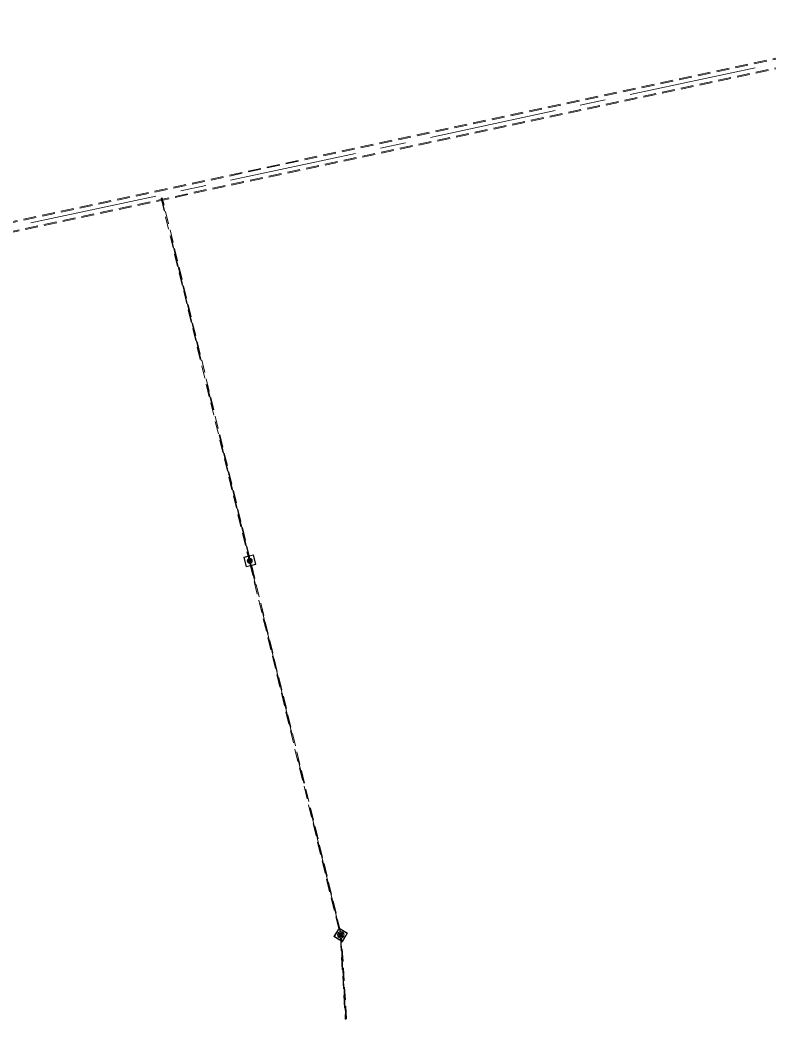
# Model space of a CAD drawing. Header units: metres. Extents: x 1753726 to 1755216, y 5920592 to 5921703.
# Drawn here: x 1754657.2 to 1754843.4, y 5921075.1 to 5921323.6 of the extents above; entities that cross this region are included whole.
import ezdxf

# ---------------------------------------------------------------- set-up
doc = ezdxf.new("R2010")
doc.units = ezdxf.units.M
doc.linetypes.add('CENTER', pattern=[50.8, 31.75, -6.35, 6.35, -6.35])
doc.linetypes.add('HIDDEN2', pattern=[4.7625, 3.175, -1.5875])
for name, color, linetype, lineweight in [('A-FLOR-____-OTLN', 9, 'Continuous', 9), ('A-GENM-____-OTLN', 4, 'Continuous', 9), ('A-WALL-____-OTLN', 2, 'Continuous', 9), ('P-PIPE-____-CNTR', 1, 'CENTER', 9), ('P-PIPE-____-OTLN', 6, 'HIDDEN2', 18)]:
    doc.layers.add(name, color=color, linetype=linetype, lineweight=lineweight)

# ---------------------------------------------------------------- blocks, each defined once
blk = doc.blocks.new('308492-ARUP-TUTB-MOD-0001_rvt-1-X-ARUP-GL-HERNE_BAY_ALIGNMENT')
at = {"layer": 'P-PIPE-____-CNTR'}
for p, q in [((1754889.6, 5921322.34), (1754607.02, 5921261.81)), ((1754889.6, 5921322.34), (1754607.02, 5921261.81)), ((1754714.18, 5921189.57), (1754692.38, 5921279.29)), ((1754714.18, 5921189.57), (1754692.38, 5921279.29)), ((1754736.73, 5921096.74), (1754714.43, 5921188.55)), ((1754736.73, 5921096.74), (1754714.43, 5921188.55)), ((1754738.19, 5921075.1), (1754736.96, 5921095.26)), ((1754738.19, 5921075.1), (1754736.96, 5921095.26))]:
    blk.add_line(p, q, dxfattribs=at)
at = {"layer": 'P-PIPE-____-OTLN'}
for p, q in [((1754889.32, 5921323.61), (1754606.74, 5921263.08)), ((1754889.38, 5921323.37), (1754606.8, 5921262.84)), ((1754607.24, 5921260.79), (1754889.82, 5921321.31)), ((1754607.29, 5921260.54), (1754889.87, 5921321.07)), ((1754692.23, 5921279.26), (1754714.03, 5921189.54)), ((1754714.33, 5921189.61), (1754692.53, 5921279.33)), ((1754714.28, 5921188.52), (1754736.59, 5921096.71)), ((1754736.88, 5921096.78), (1754714.57, 5921188.59)), ((1754736.81, 5921095.25), (1754738.04, 5921075.09)), ((1754738.35, 5921075.11), (1754737.11, 5921095.27))]:
    blk.add_line(p, q, dxfattribs=at)
for centre, major_axis, ratio, start_param, end_param in [((1754692.38, 5921279.29), (0.148, 0.036), 0.032652, 1.570796, 3.141593), ((1754692.38, 5921279.29), (0.148, 0.036), 0.032652, 3.141593, 4.712389), ((1754692.38, 5921279.29), (0.148, 0.036), 0.032652, 4.712389, 6.283185), ((1754692.38, 5921279.29), (0.148, 0.036), 0.032652, 0, 1.570796), ((1754714.18, 5921189.57), (0.148, 0.036), 0.032652, 1.570796, 3.141593), ((1754714.18, 5921189.57), (0.148, 0.036), 0.032652, 3.141593, 4.712389), ((1754714.18, 5921189.57), (0.148, 0.036), 0.032652, 0, 1.570796), ((1754714.18, 5921189.57), (0.148, 0.036), 0.032652, 4.712389, 6.283185), ((1754714.43, 5921188.55), (0.148, 0.036), 0.032053, 1.570796, 3.141593), ((1754714.43, 5921188.55), (0.148, 0.036), 0.032053, 3.141593, 4.712389), ((1754714.43, 5921188.55), (0.148, 0.036), 0.032053, 0, 1.570796), ((1754714.43, 5921188.55), (0.148, 0.036), 0.032053, 4.712389, 6.283185), ((1754736.73, 5921096.74), (0.148, 0.036), 0.032053, 1.570796, 3.141593), ((1754736.73, 5921096.74), (0.148, 0.036), 0.032053, 3.141593, 4.712389), ((1754736.73, 5921096.74), (0.148, 0.036), 0.032053, 0, 1.570796), ((1754736.73, 5921096.74), (0.148, 0.036), 0.032053, 4.712389, 6.283185), ((1754736.96, 5921095.26), (0.152, 0.009), 0.026903, 1.570796, 3.141593), ((1754736.96, 5921095.26), (0.152, 0.009), 0.026903, 3.141593, 4.712389), ((1754736.96, 5921095.26), (0.152, 0.009), 0.026903, 4.712389, 6.283185), ((1754736.96, 5921095.26), (0.152, 0.009), 0.026903, 0, 1.570796), ((1754738.19, 5921075.1), (0.152, 0.009), 0.026903, 1.570796, 3.141593), ((1754738.19, 5921075.1), (0.152, 0.009), 0.026903, 3.141593, 4.712389), ((1754738.19, 5921075.1), (0.152, 0.009), 0.026903, 0, 1.570796), ((1754738.19, 5921075.1), (0.152, 0.009), 0.026903, 4.712389, 6.283185)]:
    blk.add_ellipse(centre, major_axis=major_axis, ratio=ratio, start_param=start_param, end_param=end_param, dxfattribs=at)
blk = doc.blocks.new('Generic Model - Access Cover - WSL - Floor Base - Inspector Riser 2-4531329-X-ARUP-GL-HERNE_BAY_ALIGNMENT')
at = {"layer": 'A-GENM-____-OTLN'}
for radius, start, end in [(0.462, 0, 180), (0.462, 0, 180), (0.462, 180, 0), (0.462, 180, 0), (0.425, 0, 180), (0.425, 0, 180), (0.425, 180, 0), (0.425, 180, 0), (0.372, 0, 180), (0.369, 0, 180), (0.372, 180, 0), (0.369, 180, 0), (0.353, 0, 180), (0.353, 0, 180), (0.353, 0, 180), (0.353, 180, 0), (0.353, 180, 0), (0.353, 180, 0), (0.3, 0, 180), (0.3, 0, 180), (0.3, 180, 0), (0.3, 180, 0)]:
    blk.add_arc((0, 0), radius, start, end, dxfattribs=at)
blk = doc.blocks.new('FP_2-X-ARUP-GL-HERNE_BAY_ALIGNMENT')
at = {"layer": 'A-GENM-____-OTLN'}
for p, q in [((-0.15, 0), (-0.18, -0.01)), ((-0.29, -0.17), (-0.3, -0.21)), ((-0.3, -0.21), (-0.3, -0.25)), ((-0.3, -0.25), (-0.3, -0.29)), ((-0.3, -0.29), (-0.3, -0.33)), ((-0.3, -0.33), (-0.29, -0.37)), ((-0.28, -0.13), (-0.29, -0.17)), ((-0.29, -0.37), (-0.27, -0.42)), ((-0.27, -0.1), (-0.28, -0.13)), ((-0.25, -0.07), (-0.27, -0.1)), ((-0.27, -0.42), (-0.25, -0.46)), ((-0.23, -0.05), (-0.25, -0.07)), ((-0.2, -0.03), (-0.23, -0.05)), ((-0.18, -0.01), (-0.2, -0.03))]:
    blk.add_line(p, q, dxfattribs=at)
blk = doc.blocks.new('Generic Model - Benching EOP - EOP200A-MH11-4284121-X-ARUP-GL-HERNE_BAY_ALIGNMENT')
at = {"layer": 'A-GENM-____-OTLN'}
for p, q in [((-0.15, 0.15), (-0.15, -0.15)), ((0.15, 0.15), (-0.15, 0.15)), ((0.15, -0.15), (0.15, 0.15)), ((-0.15, -0.15), (0.15, -0.15))]:
    blk.add_line(p, q, dxfattribs=at)
for start, end in [(0, 180), (90, 180), (180, 0), (180, 270), (0, 90), (270, 0)]:
    blk.add_arc((0, 0), 0.525, start, end, dxfattribs=at)
for points, knots in [([(-0.15, -0.15), (-0.15, -0.13), (-0.15, -0.1), (-0.15, -0.06), (-0.15, -0.03), (-0.15, 0), (-0.15, 0.04), (-0.15, 0.09), (-0.15, 0.13), (-0.15, 0.15)], [-1, -1, -1, -1, -0.8, -0.7, -0.6, -0.5, -0.4, -0.2, 0, 0, 0, 0]), ([(-0.15, 0.15), (-0.14, 0.15), (-0.12, 0.15), (-0.09, 0.15), (-0.06, 0.15), (-0.03, 0.15), (-0.01, 0.15), (0, 0.15)], [-1, -1, -1, -1, -0.833333, -0.666667, -0.333333, -0.166667, 0, 0, 0, 0]), ([(0, 0.15), (0.01, 0.15), (0.03, 0.15), (0.06, 0.15), (0.09, 0.15), (0.12, 0.15), (0.14, 0.15), (0.15, 0.15)], [-1, -1, -1, -1, -0.833333, -0.666667, -0.333333, -0.166667, 0, 0, 0, 0]), ([(0.15, 0.15), (0.15, 0.13), (0.15, 0.1), (0.15, 0.06), (0.15, 0.03), (0.15, 0), (0.15, -0.04), (0.15, -0.09), (0.15, -0.13), (0.15, -0.15)], [-1, -1, -1, -1, -0.8, -0.7, -0.6, -0.5, -0.4, -0.2, 0, 0, 0, 0]), ([(0, -0.15), (-0.01, -0.15), (-0.03, -0.15), (-0.06, -0.15), (-0.09, -0.15), (-0.12, -0.15), (-0.14, -0.15), (-0.15, -0.15)], [-1, -1, -1, -1, -0.833333, -0.666667, -0.333333, -0.166667, 0, 0, 0, 0]), ([(0.15, -0.15), (0.14, -0.15), (0.12, -0.15), (0.09, -0.15), (0.06, -0.15), (0.03, -0.15), (0.01, -0.15), (0, -0.15)], [-1, -1, -1, -1, -0.833333, -0.666667, -0.333333, -0.166667, 0, 0, 0, 0])]:
    blk.add_open_spline(points, degree=3, knots=knots, dxfattribs=at)
blk.add_blockref('FP_2-X-ARUP-GL-HERNE_BAY_ALIGNMENT', (0, 0), dxfattribs=at)
blk = doc.blocks.new('FP_3-X-ARUP-GL-HERNE_BAY_ALIGNMENT')
at = {"layer": 'A-GENM-____-OTLN'}
for p, q in [((-0.17, -0.24), (-0.16, -0.19)), ((-0.17, -0.3), (-0.17, -0.24)), ((-0.15, -0.35), (-0.17, -0.3)), ((-0.16, -0.19), (-0.15, -0.14)), ((-0.13, -0.41), (-0.15, -0.35)), ((-0.1, -0.47), (-0.13, -0.41)), ((-0.05, -0.52), (-0.1, -0.47)), ((0, -0.57), (-0.05, -0.52))]:
    blk.add_line(p, q, dxfattribs=at)
blk = doc.blocks.new('FP_4-X-ARUP-GL-HERNE_BAY_ALIGNMENT')
at = {"layer": 'A-GENM-____-OTLN'}
for p, q in [((0.75, 0.07), (0.7, -0.01)), ((0.09, -0.19), (0.05, -0.15)), ((0.13, -0.22), (0.09, -0.19)), ((0.18, -0.24), (0.13, -0.22)), ((0.23, -0.25), (0.18, -0.24)), ((0.29, -0.26), (0.23, -0.25)), ((0.35, -0.25), (0.29, -0.26)), ((0.41, -0.24), (0.35, -0.25)), ((0.48, -0.22), (0.41, -0.24)), ((0.54, -0.18), (0.48, -0.22)), ((0.6, -0.13), (0.54, -0.18)), ((0.65, -0.08), (0.6, -0.13)), ((0.7, -0.01), (0.65, -0.08))]:
    blk.add_line(p, q, dxfattribs=at)
blk = doc.blocks.new('Generic Model - Benching EOP - EOP200A-MH12-4286868-X-ARUP-GL-HERNE_BAY_ALIGNMENT')
at = {"layer": 'A-GENM-____-OTLN'}
for p, q in [((-0.15, 0.15), (-0.15, -0.15)), ((0.15, 0.15), (-0.15, 0.15)), ((0.15, -0.15), (0.15, 0.15)), ((-0.15, -0.15), (0.15, -0.15))]:
    blk.add_line(p, q, dxfattribs=at)
for start, end in [(0, 180), (90, 180), (180, 0), (180, 270), (0, 90), (270, 0)]:
    blk.add_arc((0, 0), 0.75, start, end, dxfattribs=at)
for points in [[(-0.15, -0.15), (-0.15, -0.13), (-0.15, -0.1), (-0.15, -0.06), (-0.15, -0.03), (-0.15, 0), (-0.15, 0.03), (-0.15, 0.06), (-0.15, 0.1), (-0.15, 0.13), (-0.15, 0.15)], [(0.15, 0.15), (0.15, 0.13), (0.15, 0.1), (0.15, 0.06), (0.15, 0.03), (0.15, 0), (0.15, -0.03), (0.15, -0.06), (0.15, -0.1), (0.15, -0.13), (0.15, -0.15)]]:
    blk.add_open_spline(points, degree=3, knots=[-1, -1, -1, -1, -0.8, -0.7, -0.6, -0.5, -0.4, -0.3, -0.2, 0, 0, 0, 0], dxfattribs=at)
for points in [[(-0.15, 0.15), (-0.12, 0.15), (-0.07, 0.15), (-0.02, 0.15), (0, 0.15)], [(0, 0.15), (0.02, 0.15), (0.07, 0.15), (0.12, 0.15), (0.15, 0.15)], [(0, -0.15), (-0.02, -0.15), (-0.07, -0.15), (-0.12, -0.15), (-0.15, -0.15)], [(0.15, -0.15), (0.12, -0.15), (0.07, -0.15), (0.02, -0.15), (0, -0.15)]]:
    blk.add_open_spline(points, degree=3, dxfattribs=at)
for name in ['FP_4-X-ARUP-GL-HERNE_BAY_ALIGNMENT', 'FP_3-X-ARUP-GL-HERNE_BAY_ALIGNMENT']:
    blk.add_blockref(name, (0, 0), dxfattribs=at)
blk = doc.blocks.new('308492-ARUP-STPW-MOD-1800_rvt-1-X-ARUP-GL-HERNE_BAY_ALIGNMENT')
at = {"layer": 'A-FLOR-____-OTLN'}
for centre, radius, start, end in [((1754714.29, 5921189.08), 0.623, 0, 180), ((1754714.29, 5921189.08), 0.623, 0, 180), ((1754714.29, 5921189.08), 0.623, 0, 180), ((1754714.29, 5921189.08), 0.623, 0, 180), ((1754714.29, 5921189.08), 0.623, 180, 0), ((1754714.29, 5921189.08), 0.623, 180, 0), ((1754714.29, 5921189.08), 0.623, 180, 0), ((1754714.29, 5921189.08), 0.623, 180, 0), ((1754714.3, 5921189.09), 0.3, 193.657, 13.657), ((1754736.91, 5921096.01), 0.818, 0, 180), ((1754736.91, 5921096.01), 0.818, 0, 180), ((1754736.91, 5921096.01), 0.818, 0, 180), ((1754736.91, 5921096.01), 0.818, 0, 180), ((1754736.91, 5921096.01), 0.818, 180, 0), ((1754736.91, 5921096.01), 0.818, 180, 0), ((1754736.91, 5921096.01), 0.818, 180, 0), ((1754736.91, 5921096.01), 0.818, 180, 0)]:
    blk.add_arc(centre, radius, start, end, dxfattribs=at)
for centre, major_axis, start_param, end_param in [((1754714.3, 5921189.09), (0.081, 0.289), 5.224268, 8.365861), ((1754714.3, 5921189.09), (-0.083, 0.288), 4.670694, 7.812287), ((1754714.3, 5921189.09), (0.221, 0.203), 2.63625, 5.777843), ((1754736.91, 5921096.01), (0.052, 0.295), 5.12557, 8.267163), ((1754736.91, 5921096.01), (-0.203, 0.221), 4.207046, 7.348639), ((1754736.91, 5921096.01), (-0.272, 0.126), 0.672755, 3.814347), ((1754736.91, 5921096.01), (0.213, 0.211), 2.597864, 5.739457)]:
    blk.add_ellipse(centre, major_axis=major_axis, ratio=1, start_param=start_param, end_param=end_param, dxfattribs=at)
at = {"layer": 'A-WALL-____-OTLN'}
for p, q in [((1754714.01, 5921189.64), (1754714.03, 5921189.54)), ((1754714.32, 5921189.61), (1754714.3, 5921189.7)), ((1754714.59, 5921188.53), (1754714.56, 5921188.63)), ((1754714.27, 5921188.56), (1754714.29, 5921188.46)), ((1754736.58, 5921096.76), (1754736.59, 5921096.69)), ((1754736.88, 5921096.76), (1754736.87, 5921096.83)), ((1754736.81, 5921095.27), (1754736.81, 5921095.2)), ((1754737.11, 5921095.22), (1754737.11, 5921095.29))]:
    blk.add_line(p, q, dxfattribs=at)
for centre, radius, start, end in [((1754714.29, 5921189.08), 0.623, 0, 180), ((1754714.29, 5921189.08), 0.623, 0, 180), ((1754714.29, 5921189.08), 0.623, 180, 0), ((1754714.29, 5921189.08), 0.623, 180, 0), ((1754714.29, 5921189.08), 0.525, 0, 180), ((1754714.29, 5921189.08), 0.525, 0, 180), ((1754714.29, 5921189.08), 0.525, 180, 0), ((1754714.29, 5921189.08), 0.525, 180, 0), ((1754736.91, 5921096.01), 0.818, 0, 180), ((1754736.91, 5921096.01), 0.818, 0, 180), ((1754736.91, 5921096.01), 0.75, 0, 180), ((1754736.91, 5921096.01), 0.75, 0, 180), ((1754736.91, 5921096.01), 0.818, 180, 0), ((1754736.91, 5921096.01), 0.818, 180, 0), ((1754736.91, 5921096.01), 0.75, 180, 0), ((1754736.91, 5921096.01), 0.75, 180, 0)]:
    blk.add_arc(centre, radius, start, end, dxfattribs=at)
for points, knots in [([(1754714.01, 5921189.64), (1754714.01, 5921189.64), (1754714.01, 5921189.64), (1754714.01, 5921189.64), (1754714.02, 5921189.64), (1754714.03, 5921189.64), (1754714.04, 5921189.65), (1754714.05, 5921189.65), (1754714.05, 5921189.66), (1754714.06, 5921189.66), (1754714.07, 5921189.66), (1754714.08, 5921189.67), (1754714.09, 5921189.67), (1754714.1, 5921189.67), (1754714.11, 5921189.68), (1754714.12, 5921189.68), (1754714.14, 5921189.69), (1754714.15, 5921189.69)], [0, 0, 0, 0, 0.111111, 0.166667, 0.222222, 0.333333, 0.444444, 0.479167, 0.513889, 0.583333, 0.652778, 0.6875, 0.722222, 0.756944, 0.791667, 0.861111, 1, 1, 1, 1]), ([(1754714.15, 5921189.69), (1754714.14, 5921189.69), (1754714.13, 5921189.68), (1754714.11, 5921189.68), (1754714.1, 5921189.67), (1754714.08, 5921189.67), (1754714.06, 5921189.66), (1754714.05, 5921189.66), (1754714.04, 5921189.65), (1754714.04, 5921189.65), (1754714.03, 5921189.65), (1754714.02, 5921189.64), (1754714.02, 5921189.64), (1754714.02, 5921189.64), (1754714.01, 5921189.64), (1754714.01, 5921189.64), (1754714.01, 5921189.64), (1754714.01, 5921189.64)], [0, 0, 0, 0, 0.111111, 0.166667, 0.222222, 0.333333, 0.444444, 0.479167, 0.513889, 0.583333, 0.652778, 0.6875, 0.722222, 0.756944, 0.791667, 0.861111, 1, 1, 1, 1]), ([(1754714.17, 5921189.59), (1754714.16, 5921189.59), (1754714.15, 5921189.59), (1754714.14, 5921189.58), (1754714.12, 5921189.58), (1754714.1, 5921189.57), (1754714.09, 5921189.56), (1754714.08, 5921189.56), (1754714.07, 5921189.56), (1754714.06, 5921189.55), (1754714.05, 5921189.55), (1754714.05, 5921189.55), (1754714.05, 5921189.54), (1754714.04, 5921189.54), (1754714.04, 5921189.54), (1754714.03, 5921189.54), (1754714.03, 5921189.54), (1754714.03, 5921189.54)], [0, 0, 0, 0, 0.111111, 0.166667, 0.222222, 0.333333, 0.444444, 0.479167, 0.513889, 0.583333, 0.652778, 0.6875, 0.722222, 0.756944, 0.791667, 0.861111, 1, 1, 1, 1]), ([(1754714.03, 5921189.54), (1754714.03, 5921189.54), (1754714.03, 5921189.54), (1754714.04, 5921189.54), (1754714.04, 5921189.54), (1754714.05, 5921189.55), (1754714.06, 5921189.55), (1754714.06, 5921189.55), (1754714.07, 5921189.56), (1754714.08, 5921189.56), (1754714.09, 5921189.56), (1754714.1, 5921189.57), (1754714.11, 5921189.57), (1754714.11, 5921189.57), (1754714.12, 5921189.58), (1754714.13, 5921189.58), (1754714.15, 5921189.59), (1754714.16, 5921189.59), (1754714.17, 5921189.59)], [0, 0, 0, 0, 0.111111, 0.166667, 0.222222, 0.333333, 0.388889, 0.444444, 0.479167, 0.513889, 0.583333, 0.652778, 0.6875, 0.722222, 0.756944, 0.791667, 0.861111, 1, 1, 1, 1]), ([(1754714.15, 5921189.69), (1754714.16, 5921189.69), (1754714.17, 5921189.69), (1754714.19, 5921189.7), (1754714.21, 5921189.7), (1754714.22, 5921189.7), (1754714.24, 5921189.7), (1754714.25, 5921189.7), (1754714.26, 5921189.7), (1754714.27, 5921189.7), (1754714.28, 5921189.7), (1754714.28, 5921189.7), (1754714.29, 5921189.7), (1754714.29, 5921189.7), (1754714.29, 5921189.7), (1754714.3, 5921189.7), (1754714.3, 5921189.7), (1754714.3, 5921189.7)], [0, 0, 0, 0, 0.111111, 0.166667, 0.222222, 0.333333, 0.444444, 0.479167, 0.513889, 0.583333, 0.652778, 0.6875, 0.722222, 0.756944, 0.791667, 0.861111, 1, 1, 1, 1]), ([(1754714.3, 5921189.7), (1754714.3, 5921189.7), (1754714.3, 5921189.7), (1754714.3, 5921189.7), (1754714.29, 5921189.7), (1754714.28, 5921189.7), (1754714.27, 5921189.7), (1754714.27, 5921189.7), (1754714.26, 5921189.7), (1754714.25, 5921189.7), (1754714.24, 5921189.7), (1754714.23, 5921189.7), (1754714.22, 5921189.7), (1754714.21, 5921189.7), (1754714.21, 5921189.7), (1754714.19, 5921189.7), (1754714.18, 5921189.69), (1754714.16, 5921189.69), (1754714.15, 5921189.69)], [0, 0, 0, 0, 0.111111, 0.166667, 0.222222, 0.333333, 0.388889, 0.444444, 0.479167, 0.513889, 0.583333, 0.652778, 0.6875, 0.722222, 0.756944, 0.791667, 0.861111, 1, 1, 1, 1]), ([(1754714.17, 5921189.59), (1754714.18, 5921189.59), (1754714.19, 5921189.6), (1754714.21, 5921189.6), (1754714.23, 5921189.6), (1754714.25, 5921189.6), (1754714.26, 5921189.61), (1754714.28, 5921189.61), (1754714.28, 5921189.61), (1754714.29, 5921189.61), (1754714.3, 5921189.61), (1754714.31, 5921189.61), (1754714.31, 5921189.61), (1754714.31, 5921189.61), (1754714.32, 5921189.61), (1754714.32, 5921189.61), (1754714.32, 5921189.61), (1754714.32, 5921189.61)], [0, 0, 0, 0, 0.111111, 0.166667, 0.222222, 0.333333, 0.444444, 0.479167, 0.513889, 0.583333, 0.652778, 0.6875, 0.722222, 0.756944, 0.791667, 0.861111, 1, 1, 1, 1]), ([(1754714.32, 5921189.61), (1754714.32, 5921189.61), (1754714.32, 5921189.61), (1754714.32, 5921189.61), (1754714.31, 5921189.61), (1754714.3, 5921189.61), (1754714.29, 5921189.61), (1754714.28, 5921189.61), (1754714.27, 5921189.61), (1754714.26, 5921189.61), (1754714.25, 5921189.61), (1754714.24, 5921189.6), (1754714.24, 5921189.6), (1754714.23, 5921189.6), (1754714.22, 5921189.6), (1754714.2, 5921189.6), (1754714.18, 5921189.6), (1754714.17, 5921189.59)], [0, 0, 0, 0, 0.111111, 0.166667, 0.222222, 0.333333, 0.444444, 0.479167, 0.513889, 0.583333, 0.652778, 0.6875, 0.722222, 0.756944, 0.791667, 0.861111, 1, 1, 1, 1]), ([(1754714.56, 5921188.63), (1754714.56, 5921188.63), (1754714.56, 5921188.63), (1754714.56, 5921188.63), (1754714.55, 5921188.63), (1754714.54, 5921188.62), (1754714.53, 5921188.62), (1754714.52, 5921188.61), (1754714.52, 5921188.61), (1754714.51, 5921188.6), (1754714.5, 5921188.6), (1754714.49, 5921188.59), (1754714.48, 5921188.59), (1754714.47, 5921188.59), (1754714.47, 5921188.59), (1754714.45, 5921188.58), (1754714.43, 5921188.58), (1754714.42, 5921188.57)], [0, 0, 0, 0, 0.111111, 0.166667, 0.222222, 0.333333, 0.444444, 0.479167, 0.513889, 0.583333, 0.652778, 0.6875, 0.722222, 0.756944, 0.791667, 0.861111, 1, 1, 1, 1]), ([(1754714.42, 5921188.57), (1754714.43, 5921188.57), (1754714.44, 5921188.58), (1754714.46, 5921188.58), (1754714.47, 5921188.59), (1754714.49, 5921188.6), (1754714.51, 5921188.6), (1754714.52, 5921188.61), (1754714.53, 5921188.61), (1754714.53, 5921188.62), (1754714.54, 5921188.62), (1754714.55, 5921188.62), (1754714.55, 5921188.62), (1754714.55, 5921188.63), (1754714.55, 5921188.63), (1754714.56, 5921188.63), (1754714.56, 5921188.63), (1754714.56, 5921188.63)], [0, 0, 0, 0, 0.111111, 0.166667, 0.222222, 0.333333, 0.444444, 0.479167, 0.513889, 0.583333, 0.652778, 0.6875, 0.722222, 0.756944, 0.791667, 0.861111, 1, 1, 1, 1]), ([(1754714.42, 5921188.57), (1754714.41, 5921188.57), (1754714.4, 5921188.57), (1754714.38, 5921188.56), (1754714.37, 5921188.56), (1754714.35, 5921188.56), (1754714.33, 5921188.56), (1754714.32, 5921188.56), (1754714.31, 5921188.56), (1754714.3, 5921188.56), (1754714.29, 5921188.56), (1754714.29, 5921188.56), (1754714.29, 5921188.56), (1754714.28, 5921188.56), (1754714.28, 5921188.56), (1754714.27, 5921188.56), (1754714.27, 5921188.56), (1754714.27, 5921188.56)], [0, 0, 0, 0, 0.111111, 0.166667, 0.222222, 0.333333, 0.444444, 0.479167, 0.513889, 0.583333, 0.652778, 0.6875, 0.722222, 0.756944, 0.791667, 0.861111, 1, 1, 1, 1]), ([(1754714.27, 5921188.56), (1754714.27, 5921188.56), (1754714.27, 5921188.56), (1754714.28, 5921188.56), (1754714.28, 5921188.56), (1754714.29, 5921188.56), (1754714.3, 5921188.56), (1754714.31, 5921188.56), (1754714.31, 5921188.56), (1754714.32, 5921188.56), (1754714.33, 5921188.56), (1754714.34, 5921188.56), (1754714.35, 5921188.56), (1754714.36, 5921188.56), (1754714.37, 5921188.56), (1754714.38, 5921188.56), (1754714.39, 5921188.57), (1754714.41, 5921188.57), (1754714.42, 5921188.57)], [0, 0, 0, 0, 0.111111, 0.166667, 0.222222, 0.333333, 0.388889, 0.444444, 0.479167, 0.513889, 0.583333, 0.652778, 0.6875, 0.722222, 0.756944, 0.791667, 0.861111, 1, 1, 1, 1]), ([(1754714.44, 5921188.48), (1754714.44, 5921188.48), (1754714.42, 5921188.47), (1754714.41, 5921188.47), (1754714.39, 5921188.47), (1754714.37, 5921188.46), (1754714.35, 5921188.46), (1754714.34, 5921188.46), (1754714.33, 5921188.46), (1754714.33, 5921188.46), (1754714.32, 5921188.46), (1754714.31, 5921188.46), (1754714.31, 5921188.46), (1754714.31, 5921188.46), (1754714.3, 5921188.46), (1754714.3, 5921188.46), (1754714.29, 5921188.46), (1754714.29, 5921188.46)], [0, 0, 0, 0, 0.111111, 0.166667, 0.222222, 0.333333, 0.444444, 0.479167, 0.513889, 0.583333, 0.652778, 0.6875, 0.722222, 0.756944, 0.791667, 0.861111, 1, 1, 1, 1]), ([(1754714.29, 5921188.46), (1754714.29, 5921188.46), (1754714.3, 5921188.46), (1754714.3, 5921188.46), (1754714.3, 5921188.46), (1754714.31, 5921188.46), (1754714.33, 5921188.46), (1754714.34, 5921188.46), (1754714.34, 5921188.46), (1754714.35, 5921188.46), (1754714.37, 5921188.46), (1754714.37, 5921188.46), (1754714.38, 5921188.46), (1754714.39, 5921188.47), (1754714.4, 5921188.47), (1754714.42, 5921188.47), (1754714.43, 5921188.47), (1754714.44, 5921188.48)], [0, 0, 0, 0, 0.111111, 0.166667, 0.222222, 0.333333, 0.444444, 0.479167, 0.513889, 0.583333, 0.652778, 0.6875, 0.722222, 0.756944, 0.791667, 0.861111, 1, 1, 1, 1]), ([(1754714.44, 5921188.48), (1754714.45, 5921188.48), (1754714.47, 5921188.48), (1754714.48, 5921188.49), (1754714.5, 5921188.49), (1754714.52, 5921188.5), (1754714.53, 5921188.51), (1754714.54, 5921188.51), (1754714.55, 5921188.51), (1754714.56, 5921188.52), (1754714.56, 5921188.52), (1754714.57, 5921188.52), (1754714.57, 5921188.53), (1754714.58, 5921188.53), (1754714.58, 5921188.53), (1754714.58, 5921188.53), (1754714.59, 5921188.53), (1754714.59, 5921188.53)], [0, 0, 0, 0, 0.111111, 0.166667, 0.222222, 0.333333, 0.444444, 0.479167, 0.513889, 0.583333, 0.652778, 0.6875, 0.722222, 0.756944, 0.791667, 0.861111, 1, 1, 1, 1]), ([(1754714.59, 5921188.53), (1754714.59, 5921188.53), (1754714.58, 5921188.53), (1754714.58, 5921188.53), (1754714.58, 5921188.53), (1754714.57, 5921188.52), (1754714.56, 5921188.52), (1754714.55, 5921188.52), (1754714.55, 5921188.51), (1754714.54, 5921188.51), (1754714.53, 5921188.51), (1754714.52, 5921188.5), (1754714.51, 5921188.5), (1754714.51, 5921188.5), (1754714.5, 5921188.49), (1754714.49, 5921188.49), (1754714.47, 5921188.48), (1754714.45, 5921188.48), (1754714.44, 5921188.48)], [0, 0, 0, 0, 0.111111, 0.166667, 0.222222, 0.333333, 0.388889, 0.444444, 0.479167, 0.513889, 0.583333, 0.652778, 0.6875, 0.722222, 0.756944, 0.791667, 0.861111, 1, 1, 1, 1]), ([(1754736.58, 5921096.76), (1754736.58, 5921096.76), (1754736.58, 5921096.76), (1754736.58, 5921096.76), (1754736.59, 5921096.76), (1754736.59, 5921096.77), (1754736.6, 5921096.77), (1754736.61, 5921096.77), (1754736.62, 5921096.78), (1754736.63, 5921096.78), (1754736.64, 5921096.78), (1754736.65, 5921096.79), (1754736.66, 5921096.79), (1754736.66, 5921096.79), (1754736.67, 5921096.79), (1754736.69, 5921096.8), (1754736.71, 5921096.8), (1754736.72, 5921096.81)], [0, 0, 0, 0, 0.111111, 0.166667, 0.222222, 0.333333, 0.444444, 0.479167, 0.513889, 0.583333, 0.652778, 0.6875, 0.722222, 0.756944, 0.791667, 0.861111, 1, 1, 1, 1]), ([(1754736.72, 5921096.81), (1754736.71, 5921096.8), (1754736.7, 5921096.8), (1754736.68, 5921096.8), (1754736.67, 5921096.79), (1754736.65, 5921096.78), (1754736.63, 5921096.78), (1754736.62, 5921096.78), (1754736.61, 5921096.77), (1754736.6, 5921096.77), (1754736.6, 5921096.77), (1754736.59, 5921096.76), (1754736.59, 5921096.76), (1754736.59, 5921096.76), (1754736.58, 5921096.76), (1754736.58, 5921096.76), (1754736.58, 5921096.76), (1754736.58, 5921096.76)], [0, 0, 0, 0, 0.111111, 0.166667, 0.222222, 0.333333, 0.444444, 0.479167, 0.513889, 0.583333, 0.652778, 0.6875, 0.722222, 0.756944, 0.791667, 0.861111, 1, 1, 1, 1]), ([(1754736.73, 5921096.74), (1754736.73, 5921096.74), (1754736.71, 5921096.73), (1754736.7, 5921096.73), (1754736.68, 5921096.72), (1754736.66, 5921096.72), (1754736.65, 5921096.71), (1754736.64, 5921096.71), (1754736.63, 5921096.71), (1754736.62, 5921096.7), (1754736.61, 5921096.7), (1754736.61, 5921096.7), (1754736.61, 5921096.7), (1754736.6, 5921096.69), (1754736.6, 5921096.69), (1754736.59, 5921096.69), (1754736.59, 5921096.69), (1754736.59, 5921096.69)], [0, 0, 0, 0, 0.111111, 0.166667, 0.222222, 0.333333, 0.444444, 0.479167, 0.513889, 0.583333, 0.652778, 0.6875, 0.722222, 0.756944, 0.791667, 0.861111, 1, 1, 1, 1]), ([(1754736.59, 5921096.69), (1754736.59, 5921096.69), (1754736.59, 5921096.69), (1754736.6, 5921096.69), (1754736.6, 5921096.69), (1754736.61, 5921096.7), (1754736.62, 5921096.7), (1754736.62, 5921096.7), (1754736.63, 5921096.71), (1754736.64, 5921096.71), (1754736.65, 5921096.71), (1754736.66, 5921096.72), (1754736.67, 5921096.72), (1754736.67, 5921096.72), (1754736.68, 5921096.72), (1754736.69, 5921096.73), (1754736.71, 5921096.73), (1754736.72, 5921096.74), (1754736.73, 5921096.74)], [0, 0, 0, 0, 0.111111, 0.166667, 0.222222, 0.333333, 0.388889, 0.444444, 0.479167, 0.513889, 0.583333, 0.652778, 0.6875, 0.722222, 0.756944, 0.791667, 0.861111, 1, 1, 1, 1]), ([(1754736.72, 5921096.81), (1754736.73, 5921096.81), (1754736.74, 5921096.81), (1754736.76, 5921096.81), (1754736.77, 5921096.82), (1754736.79, 5921096.82), (1754736.81, 5921096.82), (1754736.82, 5921096.82), (1754736.83, 5921096.82), (1754736.84, 5921096.83), (1754736.84, 5921096.83), (1754736.85, 5921096.83), (1754736.85, 5921096.83), (1754736.86, 5921096.83), (1754736.86, 5921096.83), (1754736.87, 5921096.83), (1754736.87, 5921096.83), (1754736.87, 5921096.83)], [0, 0, 0, 0, 0.111111, 0.166667, 0.222222, 0.333333, 0.444444, 0.479167, 0.513889, 0.583333, 0.652778, 0.6875, 0.722222, 0.756944, 0.791667, 0.861111, 1, 1, 1, 1]), ([(1754736.87, 5921096.83), (1754736.87, 5921096.83), (1754736.87, 5921096.83), (1754736.86, 5921096.83), (1754736.86, 5921096.83), (1754736.85, 5921096.83), (1754736.84, 5921096.83), (1754736.83, 5921096.82), (1754736.83, 5921096.82), (1754736.82, 5921096.82), (1754736.81, 5921096.82), (1754736.8, 5921096.82), (1754736.79, 5921096.82), (1754736.78, 5921096.82), (1754736.77, 5921096.82), (1754736.76, 5921096.82), (1754736.75, 5921096.81), (1754736.73, 5921096.81), (1754736.72, 5921096.81)], [0, 0, 0, 0, 0.111111, 0.166667, 0.222222, 0.333333, 0.388889, 0.444444, 0.479167, 0.513889, 0.583333, 0.652778, 0.6875, 0.722222, 0.756944, 0.791667, 0.861111, 1, 1, 1, 1]), ([(1754736.73, 5921096.74), (1754736.74, 5921096.74), (1754736.76, 5921096.74), (1754736.77, 5921096.75), (1754736.79, 5921096.75), (1754736.81, 5921096.75), (1754736.83, 5921096.76), (1754736.84, 5921096.76), (1754736.84, 5921096.76), (1754736.85, 5921096.76), (1754736.86, 5921096.76), (1754736.87, 5921096.76), (1754736.87, 5921096.76), (1754736.87, 5921096.76), (1754736.88, 5921096.76), (1754736.88, 5921096.76), (1754736.88, 5921096.76), (1754736.88, 5921096.76)], [0, 0, 0, 0, 0.111111, 0.166667, 0.222222, 0.333333, 0.444444, 0.479167, 0.513889, 0.583333, 0.652778, 0.6875, 0.722222, 0.756944, 0.791667, 0.861111, 1, 1, 1, 1]), ([(1754736.88, 5921096.76), (1754736.88, 5921096.76), (1754736.88, 5921096.76), (1754736.88, 5921096.76), (1754736.87, 5921096.76), (1754736.86, 5921096.76), (1754736.85, 5921096.76), (1754736.84, 5921096.76), (1754736.84, 5921096.76), (1754736.82, 5921096.76), (1754736.81, 5921096.75), (1754736.8, 5921096.75), (1754736.8, 5921096.75), (1754736.79, 5921096.75), (1754736.78, 5921096.75), (1754736.76, 5921096.75), (1754736.75, 5921096.74), (1754736.73, 5921096.74)], [0, 0, 0, 0, 0.111111, 0.166667, 0.222222, 0.333333, 0.444444, 0.479167, 0.513889, 0.583333, 0.652778, 0.6875, 0.722222, 0.756944, 0.791667, 0.861111, 1, 1, 1, 1]), ([(1754736.96, 5921095.26), (1754736.95, 5921095.26), (1754736.94, 5921095.26), (1754736.92, 5921095.26), (1754736.9, 5921095.26), (1754736.88, 5921095.26), (1754736.87, 5921095.26), (1754736.85, 5921095.26), (1754736.85, 5921095.26), (1754736.84, 5921095.26), (1754736.83, 5921095.26), (1754736.82, 5921095.27), (1754736.82, 5921095.27), (1754736.82, 5921095.27), (1754736.81, 5921095.27), (1754736.81, 5921095.27), (1754736.81, 5921095.27), (1754736.81, 5921095.27)], [0, 0, 0, 0, 0.111111, 0.166667, 0.222222, 0.333333, 0.444444, 0.479167, 0.513889, 0.583333, 0.652778, 0.6875, 0.722222, 0.756944, 0.791667, 0.861111, 1, 1, 1, 1]), ([(1754736.81, 5921095.27), (1754736.81, 5921095.27), (1754736.81, 5921095.27), (1754736.81, 5921095.27), (1754736.82, 5921095.27), (1754736.82, 5921095.27), (1754736.83, 5921095.26), (1754736.84, 5921095.26), (1754736.85, 5921095.26), (1754736.86, 5921095.26), (1754736.87, 5921095.26), (1754736.88, 5921095.26), (1754736.89, 5921095.26), (1754736.89, 5921095.26), (1754736.9, 5921095.26), (1754736.91, 5921095.26), (1754736.93, 5921095.26), (1754736.95, 5921095.26), (1754736.96, 5921095.26)], [0, 0, 0, 0, 0.111111, 0.166667, 0.222222, 0.333333, 0.388889, 0.444444, 0.479167, 0.513889, 0.583333, 0.652778, 0.6875, 0.722222, 0.756944, 0.791667, 0.861111, 1, 1, 1, 1]), ([(1754736.96, 5921095.19), (1754736.95, 5921095.19), (1754736.94, 5921095.19), (1754736.92, 5921095.19), (1754736.91, 5921095.19), (1754736.89, 5921095.19), (1754736.87, 5921095.19), (1754736.86, 5921095.19), (1754736.85, 5921095.19), (1754736.84, 5921095.2), (1754736.83, 5921095.2), (1754736.83, 5921095.2), (1754736.83, 5921095.2), (1754736.82, 5921095.2), (1754736.82, 5921095.2), (1754736.81, 5921095.2), (1754736.81, 5921095.2), (1754736.81, 5921095.2)], [0, 0, 0, 0, 0.111111, 0.166667, 0.222222, 0.333333, 0.444444, 0.479167, 0.513889, 0.583333, 0.652778, 0.6875, 0.722222, 0.756944, 0.791667, 0.861111, 1, 1, 1, 1]), ([(1754736.81, 5921095.2), (1754736.81, 5921095.2), (1754736.81, 5921095.2), (1754736.82, 5921095.2), (1754736.82, 5921095.2), (1754736.83, 5921095.2), (1754736.84, 5921095.2), (1754736.85, 5921095.19), (1754736.86, 5921095.19), (1754736.87, 5921095.19), (1754736.88, 5921095.19), (1754736.89, 5921095.19), (1754736.9, 5921095.19), (1754736.91, 5921095.19), (1754736.92, 5921095.19), (1754736.93, 5921095.19), (1754736.95, 5921095.19), (1754736.96, 5921095.19)], [0, 0, 0, 0, 0.111111, 0.166667, 0.222222, 0.333333, 0.444444, 0.479167, 0.513889, 0.583333, 0.652778, 0.6875, 0.722222, 0.756944, 0.791667, 0.861111, 1, 1, 1, 1]), ([(1754736.96, 5921095.26), (1754736.97, 5921095.26), (1754736.98, 5921095.26), (1754737, 5921095.27), (1754737.01, 5921095.27), (1754737.03, 5921095.27), (1754737.05, 5921095.27), (1754737.06, 5921095.28), (1754737.07, 5921095.28), (1754737.08, 5921095.28), (1754737.08, 5921095.28), (1754737.09, 5921095.28), (1754737.09, 5921095.28), (1754737.1, 5921095.28), (1754737.1, 5921095.28), (1754737.1, 5921095.29), (1754737.11, 5921095.29), (1754737.11, 5921095.29)], [0, 0, 0, 0, 0.111111, 0.166667, 0.222222, 0.333333, 0.444444, 0.479167, 0.513889, 0.583333, 0.652778, 0.6875, 0.722222, 0.756944, 0.791667, 0.861111, 1, 1, 1, 1]), ([(1754737.11, 5921095.29), (1754737.11, 5921095.29), (1754737.11, 5921095.29), (1754737.1, 5921095.29), (1754737.1, 5921095.28), (1754737.09, 5921095.28), (1754737.08, 5921095.28), (1754737.07, 5921095.28), (1754737.06, 5921095.28), (1754737.05, 5921095.27), (1754737.04, 5921095.27), (1754737.03, 5921095.27), (1754737.02, 5921095.27), (1754737.01, 5921095.27), (1754737, 5921095.27), (1754736.98, 5921095.26), (1754736.97, 5921095.26), (1754736.96, 5921095.26)], [0, 0, 0, 0, 0.111111, 0.166667, 0.222222, 0.333333, 0.444444, 0.479167, 0.513889, 0.583333, 0.652778, 0.6875, 0.722222, 0.756944, 0.791667, 0.861111, 1, 1, 1, 1]), ([(1754737.11, 5921095.22), (1754737.11, 5921095.22), (1754737.11, 5921095.22), (1754737.11, 5921095.22), (1754737.1, 5921095.22), (1754737.09, 5921095.21), (1754737.08, 5921095.21), (1754737.08, 5921095.21), (1754737.07, 5921095.21), (1754737.06, 5921095.21), (1754737.05, 5921095.21), (1754737.04, 5921095.2), (1754737.03, 5921095.2), (1754737.02, 5921095.2), (1754737.02, 5921095.2), (1754737.01, 5921095.2), (1754736.99, 5921095.2), (1754736.97, 5921095.19), (1754736.96, 5921095.19)], [0, 0, 0, 0, 0.111111, 0.166667, 0.222222, 0.333333, 0.388889, 0.444444, 0.479167, 0.513889, 0.583333, 0.652778, 0.6875, 0.722222, 0.756944, 0.791667, 0.861111, 1, 1, 1, 1]), ([(1754736.96, 5921095.19), (1754736.97, 5921095.19), (1754736.98, 5921095.2), (1754737, 5921095.2), (1754737.02, 5921095.2), (1754737.04, 5921095.2), (1754737.05, 5921095.21), (1754737.06, 5921095.21), (1754737.07, 5921095.21), (1754737.08, 5921095.21), (1754737.09, 5921095.21), (1754737.09, 5921095.21), (1754737.1, 5921095.21), (1754737.1, 5921095.21), (1754737.1, 5921095.22), (1754737.11, 5921095.22), (1754737.11, 5921095.22), (1754737.11, 5921095.22)], [0, 0, 0, 0, 0.111111, 0.166667, 0.222222, 0.333333, 0.444444, 0.479167, 0.513889, 0.583333, 0.652778, 0.6875, 0.722222, 0.756944, 0.791667, 0.861111, 1, 1, 1, 1])]:
    blk.add_open_spline(points, degree=3, knots=knots, dxfattribs=at)
at = {"layer": 'A-GENM-____-OTLN'}
for name, p, rotation in [('Generic Model - Benching EOP - EOP200A-MH11-4284121-X-ARUP-GL-HERNE_BAY_ALIGNMENT', (1754714.3, 5921189.09), 283.6570470512254), ('Generic Model - Access Cover - WSL - Floor Base - Inspector Riser 2-4531329-X-ARUP-GL-HERNE_BAY_ALIGNMENT', (1754714.3, 5921189.09), 103.6570470512251), ('Generic Model - Benching EOP - EOP200A-MH12-4286868-X-ARUP-GL-HERNE_BAY_ALIGNMENT', (1754736.91, 5921096.01), 329.2257408278622), ('Generic Model - Access Cover - WSL - Floor Base - Inspector Riser 2-4531329-X-ARUP-GL-HERNE_BAY_ALIGNMENT', (1754736.91, 5921096.01), 103.6570470512209)]:
    blk.add_blockref(name, p, dxfattribs=dict(at, rotation=rotation))
blk = doc.blocks.new('Generic Models 1 - Generic Models 1-4370332-X-ARUP-GL-HERNE_BAY_ALIGNMENT')
at = {"layer": 'A-GENM-____-OTLN'}
for p, q in [((281.05, 74.32), (278.62, 73.73)), ((278.62, 73.73), (281.05, 74.32)), ((278.62, 73.73), (279.21, 71.3)), ((279.21, 71.3), (278.62, 73.73)), ((278.74, 73.66), (280.98, 74.2)), ((280.98, 74.2), (278.74, 73.66)), ((279.28, 71.42), (278.74, 73.66)), ((278.74, 73.66), (279.28, 71.42)), ((280.98, 74.2), (281.52, 71.97)), ((281.52, 71.97), (280.98, 74.2)), ((281.64, 71.89), (281.05, 74.32)), ((281.05, 74.32), (281.64, 71.89)), ((279.21, 71.3), (281.64, 71.89)), ((281.64, 71.89), (279.21, 71.3)), ((281.52, 71.97), (279.28, 71.42)), ((279.28, 71.42), (281.52, 71.97))]:
    blk.add_line(p, q, dxfattribs=at)
blk = doc.blocks.new('Generic Models 2 - Generic Models 1-4370453-X-ARUP-GL-HERNE_BAY_ALIGNMENT')
at = {"layer": 'A-GENM-____-OTLN'}
for p, q in [((281.05, 74.32), (278.62, 73.73)), ((278.62, 73.73), (281.05, 74.32)), ((278.62, 73.73), (279.21, 71.3)), ((279.21, 71.3), (278.62, 73.73)), ((278.74, 73.66), (280.98, 74.2)), ((280.98, 74.2), (278.74, 73.66)), ((279.28, 71.42), (278.74, 73.66)), ((278.74, 73.66), (279.28, 71.42)), ((280.98, 74.2), (281.52, 71.97)), ((281.52, 71.97), (280.98, 74.2)), ((281.64, 71.89), (281.05, 74.32)), ((281.05, 74.32), (281.64, 71.89)), ((279.21, 71.3), (281.64, 71.89)), ((281.64, 71.89), (279.21, 71.3)), ((281.52, 71.97), (279.28, 71.42)), ((279.28, 71.42), (281.52, 71.97))]:
    blk.add_line(p, q, dxfattribs=at)
blk = doc.blocks.new('308492-ARUP-STTW-MOD-1300_rvt-1-X-ARUP-GL-HERNE_BAY_ALIGNMENT')
at = {"layer": 'A-GENM-____-OTLN'}
blk.add_blockref('Generic Models 1 - Generic Models 1-4370332-X-ARUP-GL-HERNE_BAY_ALIGNMENT', (1754434.17, 5921116.25), dxfattribs=at)
at = {"layer": 'A-GENM-____-OTLN', "rotation": 314.9999999999981}
blk.add_blockref('Generic Models 2 - Generic Models 1-4370453-X-ARUP-GL-HERNE_BAY_ALIGNMENT', (1754487.33, 5921242.61), dxfattribs=at)

msp = doc.modelspace()

# ---------------------------------------------------------------- block references
for name in ['308492-ARUP-TUTB-MOD-0001_rvt-1-X-ARUP-GL-HERNE_BAY_ALIGNMENT', '308492-ARUP-STTW-MOD-1300_rvt-1-X-ARUP-GL-HERNE_BAY_ALIGNMENT', '308492-ARUP-STPW-MOD-1800_rvt-1-X-ARUP-GL-HERNE_BAY_ALIGNMENT']:
    msp.add_blockref(name, (0, 0))

doc.saveas('drawing.dxf')
